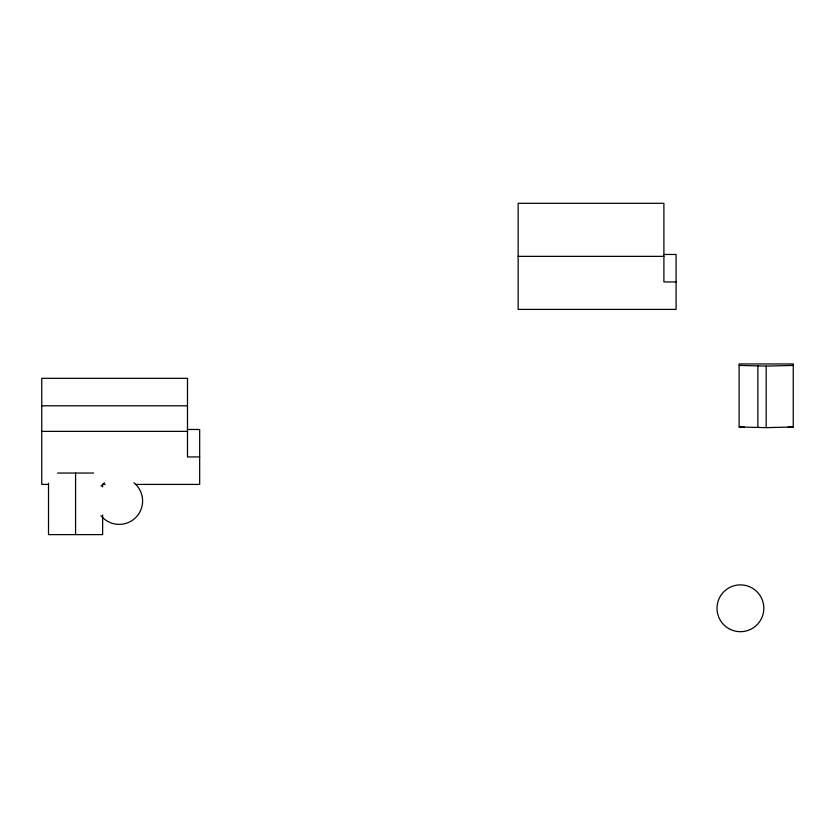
<?xml version="1.0" encoding="UTF-8"?>
<svg xmlns="http://www.w3.org/2000/svg" width="835" height="835" viewBox="0 0 835 835"><rect width="100%" height="100%" fill="white"/><g stroke="black" fill="none" stroke-linecap="round" stroke-linejoin="round"><path stroke-width="1.25" d="M739.121 365.427L766.186 366.085L793.25 365.427M766.186 427.645L793.25 426.998L793.25 363.956L739.121 363.956L739.121 426.998L766.186 427.645L766.186 366.085M663.898 254.466L676.079 254.466L676.079 309.399L518.149 309.399L518.149 203.312L663.898 203.312L663.898 281.938L676.079 281.938M518.149 256.355L663.898 256.355M41.75 405.8L187.489 405.8M739.121 426.998L744.277 426.998M788.094 426.998L793.25 426.998M187.489 429.482L199.669 429.482L199.669 484.415L135.75 484.415M41.75 431.371L187.489 431.371M199.669 456.943L187.489 456.943L187.489 378.328L41.75 378.328L41.75 484.415L48.513 484.415M57.542 473.048L93.624 473.048M105.189 484.415L102.642 484.415L102.642 486.962M757.867 365.876L757.867 427.447M102.642 514.976L102.642 534.619L48.513 534.619L48.513 483.319M75.578 473.048L75.578 534.619M133.934 482.787A23.411 23.411 0 0 1 135.75 517.523A23.411 23.411 0 0 1 101.004 515.706M101.004 486.241A23.411 23.411 0 0 1 104.469 482.787M728.715 628.557A23.411 23.411 0 0 0 763.827 608.277A23.411 23.411 0 0 0 728.715 588.007A23.411 23.411 0 0 0 728.715 628.557"/></g></svg>
